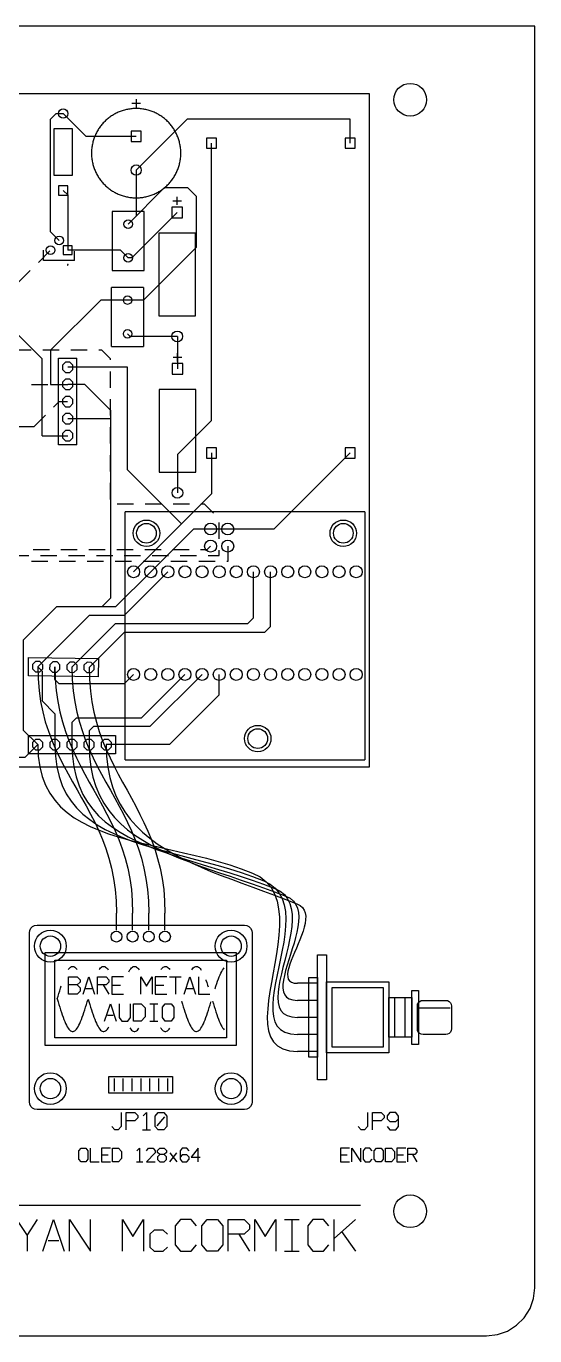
# Model space of a CAD drawing. Header units: millimetres. Extents: x 0 to 150, y 0 to 136.
# Drawn here: x 96.8 to 149.6, y 0 to 136.1 of the extents above; entities that cross this region are included whole.
import ezdxf

# ---------------------------------------------------------------- set-up
doc = ezdxf.new("R2010")
doc.units = ezdxf.units.MM
for name, color, linetype in [('CU_BOT', 5, 'Continuous'), ('CU_TOP', 1, 'Continuous'), ('HARNESS', 3, 'Continuous'), ('OUTLINE', 7, 'Continuous'), ('PADS', 2, 'Continuous'), ('PANEL', 4, 'Continuous'), ('PANEL_DETAIL', 4, 'Continuous'), ('PLATE', 9, 'Continuous'), ('RULE', 7, 'Continuous'), ('SILK', 8, 'Continuous'), ('TEXT', 6, 'Continuous')]:
    doc.layers.add(name, color=color, linetype=linetype)

msp = doc.modelspace()

# ---------------------------------------------------------------- linework, layer by layer
at = {"layer": 'CU_BOT'}
for points in [[(98.031, 111.5427), (99.2331, 112.7447)], [(95.9804, 109.492), (97.1825, 110.6941)], [(97.298, 102.418), (95.598, 102.418)], [(100.198, 102.418), (98.498, 102.418)], [(103.098, 102.418), (101.398, 102.418)], [(105.52, 101.4193), (105.52, 101.529), (104.631, 102.418), (104.298, 102.418)], [(105.52, 98.5193), (105.52, 100.2193)], [(97.307, 98.862), (99.007, 98.862)], [(100.207, 98.862), (101.075, 98.862)], [(99.6074, 96.5054), (100.186, 97.084), (101.0677, 97.084)], [(105.52, 95.6193), (105.52, 97.3193)], [(97.5568, 94.4548), (98.7589, 95.6569)], [(97.5568, 94.4548), (95.8568, 94.4548)], [(105.52, 92.7193), (105.52, 94.4193)], [(105.52, 89.8193), (105.52, 91.5193)], [(105.52, 86.9193), (105.52, 88.6193)], [(107.9167, 86.416), (106.2167, 86.416)], [(110.8167, 86.416), (109.1167, 86.416)], [(113.7167, 86.416), (112.0167, 86.416)], [(116.2308, 85.4842), (115.299, 86.416), (114.9167, 86.416)], [(116.8103, 82.8243), (116.8103, 84.5243)], [(97.4741, 81.7043), (99.1741, 81.7043)], [(100.3741, 81.7043), (102.0741, 81.7043)], [(103.2741, 81.7043), (104.9741, 81.7043)], [(106.1741, 81.7043), (107.8741, 81.7043)], [(109.0741, 81.7043), (110.7741, 81.7043)], [(111.9741, 81.7043), (113.6741, 81.7043)], [(114.8741, 81.7043), (115.5657, 81.7043), (115.9213, 82.0599)], [(117.6993, 82.0599), (117.6993, 80.4597), (117.5995, 80.4597)], [(95.3526, 81.082), (97.0526, 81.082)], [(98.9995, 80.4597), (97.2995, 80.4597)], [(98.2526, 81.082), (99.9526, 81.082)], [(101.8995, 80.4597), (100.1995, 80.4597)], [(101.1526, 81.082), (102.8526, 81.082)], [(104.7995, 80.4597), (103.0995, 80.4597)], [(104.0526, 81.082), (105.7526, 81.082)], [(107.6995, 80.4597), (105.9995, 80.4597)], [(106.9526, 81.082), (108.6526, 81.082)], [(110.5995, 80.4597), (108.8995, 80.4597)], [(109.8526, 81.082), (111.5526, 81.082)], [(113.4995, 80.4597), (111.7995, 80.4597)], [(112.7526, 81.082), (114.4526, 81.082)], [(116.3995, 80.4597), (114.6995, 80.4597)], [(115.6526, 81.082), (116.8103, 81.082), (116.8103, 81.6243)]]:
    msp.add_lwpolyline(points, dxfattribs=at)
at = {"layer": 'CU_TOP'}
for points in [[(99.297, 114.7127), (99.297, 126.421), (99.8837, 127.0077), (100.6075, 127.0077)], [(102.9723, 124.643), (100.6075, 127.0077)], [(130.412, 123.9318), (130.412, 126.421), (113.4677, 126.421), (108.187, 121.1403), (108.187, 116.3514), (107.354, 115.5184), (111.1446, 119.309), (113.521, 119.309), (114.41, 118.42), (114.41, 113.086), (108.9534, 107.6294), (107.298, 107.6294)], [(102.9723, 124.643), (108.187, 124.643)], [(116.0102, 95.1282), (116.0102, 123.9318)], [(101.075, 118.5571), (100.6075, 119.0245)], [(101.075, 118.5571), (101.075, 112.8087)], [(107.7417, 112.0184), (112.4542, 116.7309)], [(99.297, 114.7127), (100.186, 113.8237)], [(107.7417, 112.0184), (107.354, 112.0184), (106.5637, 112.8087), (101.075, 112.8087)], [(107.298, 107.6294), (104.5084, 107.6294), (99.297, 102.418), (99.297, 98.862), (101.075, 98.862)], [(98.408, 93.528), (98.408, 101.529), (92.8738, 107.0632), (85.962, 100.1514)], [(112.4542, 103.8509), (107.5765, 103.8509), (107.298, 104.1294)], [(112.4697, 103.8354), (112.4542, 103.8509)], [(112.4697, 103.8354), (112.4697, 100.4777)], [(112.8987, 84.3713), (107.298, 89.972), (107.298, 100.64), (101.075, 100.64)], [(105.52, 96.195), (102.853, 98.862), (101.075, 98.862)], [(101.075, 95.306), (105.52, 95.306)], [(105.52, 96.195), (105.52, 95.306), (105.52, 76.637), (104.631, 75.748)], [(116.0102, 95.1282), (112.4697, 91.5877), (112.4697, 87.5977)], [(98.408, 93.528), (101.075, 93.528)], [(116.0102, 91.75), (116.0102, 87.4828), (112.8987, 84.3713), (107.9203, 79.3929)], [(130.412, 91.75), (122.4999, 83.8379), (117.6993, 83.8379), (115.9213, 83.8379), (114.1433, 83.8379), (109.6983, 79.3929)], [(106.0534, 75.748), (109.6983, 79.3929)], [(106.9424, 74.859), (111.4763, 79.3929)], [(120.3663, 74.5923), (120.3663, 79.3929)], [(122.1443, 73.7033), (122.1443, 79.3929)], [(106.0534, 75.748), (104.631, 75.748), (99.9193, 75.748), (96.4522, 72.2809), (96.4522, 62.9398), (97.9628, 61.4292), (96.6352, 60.1016), (80.816, 60.1016), (75.294, 60.1016), (71.738, 60.1016), (65.515, 60.1016), (44.179, 60.1016), (37.067, 60.1016), (37.067, 61.524)], [(106.9424, 74.859), (103.2927, 74.859), (97.9603, 69.5265), (98.408, 69.0787), (98.408, 65.969), (99.7408, 64.6362), (99.7408, 61.4292)], [(120.3663, 74.5923), (119.744, 73.97), (106.0091, 73.97), (101.5159, 69.4768)], [(122.1443, 73.7033), (121.522, 73.081), (106.9227, 73.081), (103.2937, 69.452)], [(107.9203, 68.7249), (106.9424, 67.747), (100.186, 67.747), (99.7381, 68.1949), (99.7381, 69.5017)], [(108.7204, 64.191), (113.2543, 68.7249)], [(109.6094, 63.302), (115.0323, 68.7249)], [(116.8103, 66.5913), (116.8103, 68.7249)], [(116.8103, 66.5913), (111.6482, 61.4292), (105.0748, 61.4292)], [(108.7204, 64.191), (101.964, 64.191), (101.5188, 63.7458), (101.5188, 61.4292)], [(109.6094, 63.302), (103.742, 63.302), (103.2968, 62.8568), (103.2968, 61.4292)]]:
    msp.add_lwpolyline(points, dxfattribs=at)
at = {"layer": 'HARNESS'}
for points in [[(97.9603, 69.5265), (97.9957, 68.2597), (98.0981, 67.0606), (98.2619, 65.9236), (98.4817, 64.8431), (98.7517, 63.8132), (99.0664, 62.8286), (99.4202, 61.8834), (99.8075, 60.9721), (100.2227, 60.089), (100.6603, 59.2284), (101.1147, 58.3848), (101.5802, 57.5525), (102.0513, 56.7258), (102.5224, 55.8991), (102.988, 55.0668), (103.4423, 54.2232), (103.8799, 53.3626), (104.2951, 52.4795), (104.6825, 51.5682), (105.0363, 50.623), (105.351, 49.6383), (105.621, 48.6085), (105.8407, 47.528), (106.0046, 46.391), (106.107, 45.1919), (106.1424, 43.9251)], [(99.7381, 69.5017), (99.773, 68.2373), (99.8742, 67.0403), (100.0361, 65.9051), (100.2531, 64.8259), (100.5199, 63.7973), (100.8307, 62.8136), (101.1802, 61.8692), (101.5628, 60.9584), (101.973, 60.0758), (102.4053, 59.2155), (102.8542, 58.3721), (103.314, 57.54), (103.7794, 56.7134), (104.2448, 55.8868), (104.7047, 55.0547), (105.1535, 54.2113), (105.5858, 53.3511), (105.996, 52.4684), (106.3786, 51.5576), (106.7281, 50.6132), (107.039, 49.6295), (107.3057, 48.6009), (107.5228, 47.5217), (107.6847, 46.3865), (107.7858, 45.1895), (107.8208, 43.9251)], [(101.5159, 69.4768), (101.5505, 68.2149), (101.6504, 67.02), (101.8103, 65.8864), (102.0247, 64.8088), (102.2881, 63.7813), (102.5951, 62.7986), (102.9403, 61.8549), (103.3183, 60.9447), (103.7234, 60.0625), (104.1504, 59.2026), (104.5937, 58.3594), (105.0479, 57.5274), (105.5076, 56.701), (105.9672, 55.8746), (106.4215, 55.0426), (106.8648, 54.1994), (107.2917, 53.3395), (107.6969, 52.4572), (108.0748, 51.5471), (108.42, 50.6034), (108.7271, 49.6206), (108.9905, 48.5932), (109.2049, 47.5155), (109.3648, 46.382), (109.4647, 45.1871), (109.4992, 43.9251)], [(103.2937, 69.452), (103.3278, 68.1924), (103.4265, 66.9996), (103.5844, 65.8678), (103.7961, 64.7915), (104.0563, 63.7653), (104.3595, 62.7835), (104.7004, 61.8406), (105.0736, 60.931), (105.4737, 60.0492), (105.8954, 59.1896), (106.3332, 58.3466), (106.7817, 57.5148), (107.2357, 56.6886), (107.6896, 55.8623), (108.1382, 55.0305), (108.576, 54.1875), (108.9976, 53.3279), (109.3978, 52.4461), (109.771, 51.5365), (110.1119, 50.5936), (110.4151, 49.6118), (110.6753, 48.5856), (110.887, 47.5093), (111.0449, 46.3776), (111.1436, 45.1847), (111.1776, 43.9251)], [(97.9628, 61.4292), (98.016, 60.2236), (98.1723, 59.1232), (98.4269, 58.1216), (98.7749, 57.2128), (99.2116, 56.3904), (99.732, 55.6482), (100.3314, 54.9801), (101.0048, 54.3798), (101.7476, 53.8412), (102.5547, 53.3579), (103.4215, 52.9238), (104.343, 52.5327), (105.3144, 52.1783), (106.3309, 51.8545), (107.3876, 51.555), (108.4798, 51.2736), (109.6025, 51.0041), (110.7509, 50.7402), (111.9202, 50.4758), (113.1056, 50.2047), (114.3022, 49.9206), (115.5051, 49.6173), (116.7096, 49.2886), (117.9108, 48.9283), (119.1039, 48.5302), (120.284, 48.088), (121.0665, 47.6909), (121.6992, 47.1916), (122.1948, 46.5997), (122.566, 45.9249), (122.8256, 45.1767), (122.9861, 44.3647), (123.0603, 43.4986), (123.0608, 42.588), (123.0005, 41.6426), (122.8918, 40.6718), (122.7476, 39.6854), (122.5805, 38.6929), (122.4032, 37.704), (122.2284, 36.7282), (122.0688, 35.7753), (121.9371, 34.8548), (121.8459, 33.9763), (121.808, 33.1495), (121.836, 32.3839), (121.9426, 31.6892), (122.1406, 31.075), (122.4425, 30.5509), (122.8611, 30.1266), (123.4091, 29.8116), (124.0992, 29.6155), (124.944, 29.548)], [(99.7408, 61.4292), (99.7914, 60.225), (99.9404, 59.1184), (100.1832, 58.1039), (100.5154, 57.1759), (100.9326, 56.3287), (101.4303, 55.5567), (102.0041, 54.8544), (102.6494, 54.2161), (103.3619, 53.6363), (104.1371, 53.1093), (104.9706, 52.6295), (105.8578, 52.1913), (106.7944, 51.7891), (107.7758, 51.4174), (108.7977, 51.0704), (109.8556, 50.7427), (110.945, 50.4285), (112.0615, 50.1223), (113.2006, 49.8186), (114.3579, 49.5115), (115.5289, 49.1957), (116.7092, 48.8654), (117.8943, 48.5152), (119.0798, 48.1392), (120.2612, 47.732), (121.434, 47.288), (122.1012, 46.9479), (122.6364, 46.5194), (123.0508, 46.0109), (123.3556, 45.4307), (123.5619, 44.787), (123.6809, 44.0882), (123.7237, 43.3426), (123.7017, 42.5584), (123.6259, 41.744), (123.5075, 40.9077), (123.3578, 40.0577), (123.1878, 39.2024), (123.0087, 38.3501), (122.8318, 37.5091), (122.6682, 36.6877), (122.5291, 35.8941), (122.4257, 35.1367), (122.3691, 34.4238), (122.3705, 33.7637), (122.4411, 33.1646), (122.5921, 32.635), (122.8347, 32.183), (123.18, 31.817), (123.6392, 31.5453), (124.2235, 31.3762), (124.944, 31.318)], [(101.5188, 61.4292), (101.5668, 60.2246), (101.7083, 59.1105), (101.939, 58.0819), (102.2551, 57.1339), (102.6523, 56.2613), (103.1268, 55.4592), (103.6743, 54.7225), (104.291, 54.0463), (104.9726, 53.4255), (105.7153, 52.8551), (106.5149, 52.33), (107.3673, 51.8454), (108.2685, 51.396), (109.2146, 50.977), (110.2013, 50.5833), (111.2247, 50.2099), (112.2807, 49.8518), (113.3653, 49.5039), (114.4744, 49.1613), (115.6039, 48.8189), (116.7499, 48.4716), (117.9082, 48.1146), (119.0748, 47.7428), (120.2457, 47.351), (121.4168, 46.9345), (122.584, 46.488), (123.1368, 46.2045), (123.5751, 45.8466), (123.9087, 45.4212), (124.1473, 44.9354), (124.3004, 44.3961), (124.3779, 43.8104), (124.3893, 43.1851), (124.3444, 42.5273), (124.2529, 41.844), (124.1244, 41.1422), (123.9686, 40.4287), (123.7953, 39.7107), (123.614, 38.9951), (123.4345, 38.2889), (123.2665, 37.599), (123.1196, 36.9325), (123.0035, 36.2963), (122.9279, 35.6975), (122.9026, 35.1429), (122.9371, 34.6396), (123.0412, 34.1946), (123.2245, 33.8149), (123.4968, 33.5073), (123.8677, 33.279), (124.3468, 33.1369), (124.944, 33.088)], [(103.2968, 61.4292), (103.3422, 60.2224), (103.4759, 59.0994), (103.6943, 58.0556), (103.9937, 57.0867), (104.3706, 56.1882), (104.8213, 55.3555), (105.3421, 54.5844), (105.9295, 53.8703), (106.5797, 53.2087), (107.2892, 52.5952), (108.0543, 52.0254), (108.8714, 51.4948), (109.7368, 50.9989), (110.647, 50.5334), (111.5983, 50.0936), (112.5869, 49.6753), (113.6095, 49.2739), (114.6621, 48.8849), (115.7414, 48.504), (116.8435, 48.1267), (117.9649, 47.7484), (119.102, 47.3648), (120.2511, 46.9714), (121.4085, 46.5638), (122.5707, 46.1375), (123.734, 45.688), (124.1738, 45.4605), (124.5163, 45.1726), (124.7699, 44.83), (124.9427, 44.4383), (125.0429, 44.0031), (125.0788, 43.5302), (125.0585, 43.0252), (124.9904, 42.4938), (124.8826, 41.9415), (124.7433, 41.3742), (124.5807, 40.7974), (124.4032, 40.2167), (124.2189, 39.638), (124.0359, 39.0667), (123.8627, 38.5086), (123.7072, 37.9694), (123.5779, 37.4546), (123.4829, 36.97), (123.4304, 36.5212), (123.4286, 36.1139), (123.4858, 35.7538), (123.6102, 35.4464), (123.81, 35.1975), (124.0934, 35.0126), (124.4687, 34.8976), (124.944, 34.858)], [(105.0748, 61.4292), (105.1174, 60.2185), (105.2432, 59.0851), (105.449, 58.025), (105.7315, 57.0343), (106.0875, 56.1092), (106.5139, 55.2458), (107.0074, 54.44), (107.5649, 53.688), (108.1831, 52.9859), (108.8588, 52.3297), (109.5889, 51.7156), (110.3701, 51.1396), (111.1993, 50.5979), (112.0732, 50.0864), (112.9886, 49.6014), (113.9424, 49.1388), (114.9313, 48.6948), (115.9521, 48.2654), (117.0016, 47.8468), (118.0767, 47.4349), (119.1741, 47.026), (120.2906, 46.6161), (121.4231, 46.2012), (122.5683, 45.7775), (123.723, 45.3411), (124.884, 44.888), (125.2137, 44.7153), (125.4626, 44.4965), (125.6376, 44.2358), (125.7456, 43.9375), (125.7932, 43.606), (125.7875, 43.2455), (125.7351, 42.8605), (125.6428, 42.4553), (125.5176, 42.0341), (125.3662, 41.6013), (125.1954, 41.1613), (125.012, 40.7183), (124.8229, 40.2766), (124.6349, 39.8407), (124.4548, 39.4148), (124.2894, 39.0032), (124.1455, 38.6103), (124.03, 38.2404), (123.9496, 37.8978), (123.9112, 37.5869), (123.9216, 37.3119), (123.9876, 37.0772), (124.116, 36.8872), (124.3137, 36.7461), (124.5874, 36.6582), (124.944, 36.628)]]:
    msp.add_lwpolyline(points, dxfattribs=at)
at = {"layer": 'OUTLINE'}
msp.add_lwpolyline([(34.4, 129.088), (132.4, 129.088), (132.4, 59.088), (34.4, 59.088)], close=True, dxfattribs=at)
at = {"layer": 'PADS'}
for points in [[(107.6536, 125.1764), (107.6536, 124.1096), (108.7204, 124.1096), (108.7204, 125.1764)], [(115.4768, 124.4652), (115.4768, 123.3984), (116.5436, 123.3984), (116.5436, 124.4652)], [(129.8786, 124.4652), (129.8786, 123.3984), (130.9454, 123.3984), (130.9454, 124.4652)], [(100.1275, 119.5046), (100.1275, 118.5445), (101.0876, 118.5445), (101.0876, 119.5046)], [(111.8941, 117.291), (111.8941, 116.1708), (113.0143, 116.1708), (113.0143, 117.291)], [(100.6172, 113.2665), (100.6172, 112.3509), (101.5328, 112.3509), (101.5328, 113.2665)], [(101.2959, 100.1066), (101.6084, 100.4191), (101.6084, 100.8609), (101.2959, 101.1734), (100.8541, 101.1734), (100.5416, 100.8609), (100.5416, 100.4191), (100.8541, 100.1066)], [(111.9097, 101.0378), (111.9097, 99.9177), (113.0298, 99.9177), (113.0298, 101.0378)], [(101.2959, 98.3286), (101.6084, 98.6411), (101.6084, 99.0829), (101.2959, 99.3954), (100.8541, 99.3954), (100.5416, 99.0829), (100.5416, 98.6411), (100.8541, 98.3286)], [(101.2959, 96.5506), (101.6084, 96.8631), (101.6084, 97.3049), (101.2959, 97.6174), (100.8541, 97.6174), (100.5416, 97.3049), (100.5416, 96.8631), (100.8541, 96.5506)], [(101.2959, 94.7726), (101.6084, 95.0851), (101.6084, 95.5269), (101.2959, 95.8394), (100.8541, 95.8394), (100.5416, 95.5269), (100.5416, 95.0851), (100.8541, 94.7726)], [(101.2959, 92.9946), (101.6084, 93.3071), (101.6084, 93.7489), (101.2959, 94.0614), (100.8541, 94.0614), (100.5416, 93.7489), (100.5416, 93.3071), (100.8541, 92.9946)], [(115.4768, 92.2834), (115.4768, 91.2166), (116.5436, 91.2166), (116.5436, 92.2834)], [(129.8786, 92.2834), (129.8786, 91.2166), (130.9454, 91.2166), (130.9454, 92.2834)], [(98.4967, 69.7399), (98.1886, 70.0567), (97.7468, 70.0629), (97.43, 69.7548), (97.4238, 69.313), (97.7319, 68.9962), (98.1738, 68.99), (98.4905, 69.2981)], [(100.2745, 69.7152), (99.9664, 70.032), (99.5246, 70.0381), (99.2078, 69.7301), (99.2016, 69.2882), (99.5097, 68.9714), (99.9515, 68.9653), (100.2683, 69.2733)], [(102.0524, 69.6903), (101.7443, 70.0071), (101.3025, 70.0133), (100.9857, 69.7052), (100.9795, 69.2634), (101.2876, 68.9466), (101.7294, 68.9404), (102.0462, 69.2485)], [(103.8302, 69.6655), (103.5221, 69.9823), (103.0802, 69.9884), (102.7635, 69.6804), (102.7573, 69.2385), (103.0654, 68.9217), (103.5072, 68.9156), (103.824, 69.2236)], [(98.4962, 61.6502), (98.1837, 61.9626), (97.7419, 61.9626), (97.4294, 61.6502), (97.4294, 61.2083), (97.7419, 60.8958), (98.1837, 60.8958), (98.4962, 61.2083)], [(100.2742, 61.6502), (99.9617, 61.9626), (99.5199, 61.9626), (99.2074, 61.6502), (99.2074, 61.2083), (99.5199, 60.8958), (99.9617, 60.8958), (100.2742, 61.2083)], [(102.0522, 61.6502), (101.7397, 61.9626), (101.2979, 61.9626), (100.9854, 61.6502), (100.9854, 61.2083), (101.2979, 60.8958), (101.7397, 60.8958), (102.0522, 61.2083)], [(103.8302, 61.6502), (103.5177, 61.9626), (103.0759, 61.9626), (102.7634, 61.6502), (102.7634, 61.2083), (103.0759, 60.8958), (103.5177, 60.8958), (103.8302, 61.2083)], [(105.6082, 61.6502), (105.2957, 61.9626), (104.8539, 61.9626), (104.5414, 61.6502), (104.5414, 61.2083), (104.8539, 60.8958), (105.2957, 60.8958), (105.6082, 61.2083)]]:
    msp.add_lwpolyline(points, close=True, dxfattribs=at)
for centre, radius in [((100.6075, 127.0077), 0.4801), ((108.187, 121.1403), 0.5334), ((107.354, 115.5184), 0.4445), ((99.297, 112.8087), 0.4578), ((100.186, 113.8237), 0.4578), ((107.354, 112.0184), 0.4445), ((107.298, 107.6294), 0.4445), ((107.298, 104.1294), 0.4445), ((112.4542, 103.8509), 0.5601), ((112.4697, 87.5977), 0.5601), ((109.2538, 83.3934), 1.3779), ((109.2538, 83.3934), 1.0223), ((115.9213, 83.8379), 0.6223), ((117.6993, 83.8379), 0.6223), ((129.7008, 83.3934), 1.3779), ((129.7008, 83.3934), 1.0223), ((115.9213, 82.0599), 0.6223), ((117.6993, 82.0599), 0.6223), ((107.9203, 79.3929), 0.6223), ((109.6983, 79.3929), 0.6223), ((111.4763, 79.3929), 0.6223), ((113.2543, 79.3929), 0.6223), ((115.0323, 79.3929), 0.6223), ((116.8103, 79.3929), 0.6223), ((118.5883, 79.3929), 0.6223), ((120.3663, 79.3929), 0.6223), ((122.1443, 79.3929), 0.6223), ((123.9223, 79.3929), 0.6223), ((125.7003, 79.3929), 0.6223), ((127.4783, 79.3929), 0.6223), ((129.2563, 79.3929), 0.6223), ((131.0343, 79.3929), 0.6223), ((107.9203, 68.7249), 0.6223), ((109.6983, 68.7249), 0.6223), ((111.4763, 68.7249), 0.6223), ((113.2543, 68.7249), 0.6223), ((115.0323, 68.7249), 0.6223), ((116.8103, 68.7249), 0.6223), ((118.5883, 68.7249), 0.6223), ((120.3663, 68.7249), 0.6223), ((122.1443, 68.7249), 0.6223), ((123.9223, 68.7249), 0.6223), ((125.7003, 68.7249), 0.6223), ((127.4783, 68.7249), 0.6223), ((129.2563, 68.7249), 0.6223), ((131.0343, 68.7249), 0.6223), ((120.8108, 62.0574), 1.3779), ((120.8108, 62.0574), 1.0223)]:
    msp.add_circle(centre, radius, dxfattribs=at)
at = {"layer": 'PANEL'}
for points in [[(119.431, 42.6696), (119.6761, 42.6308), (119.8971, 42.5182), (120.0726, 42.3427), (120.1852, 42.1217), (120.224, 41.8766), (120.224, 24.2994), (120.1852, 24.0543), (120.0726, 23.8333), (119.8971, 23.6578), (119.6761, 23.5452), (119.431, 23.5064), (97.889, 23.5064), (97.6439, 23.5452), (97.4229, 23.6578), (97.2474, 23.8333), (97.1348, 24.0543), (97.096, 24.2994), (97.096, 41.8766), (97.1348, 42.1217), (97.2474, 42.3427), (97.4229, 42.5182), (97.6439, 42.6308), (97.889, 42.6696)], [(98.748, 39.8282), (118.572, 39.8282), (118.572, 30.1805), (98.748, 30.1805)], [(127.009, 39.578), (127.953, 39.578), (127.953, 26.598), (127.009, 26.598)], [(127.953, 36.7755), (134.443, 36.7755), (134.443, 29.4005), (127.953, 29.4005)], [(134.443, 35.153), (136.803, 35.153), (136.803, 31.023), (134.443, 31.023)], [(140.343, 34.858), (140.5253, 34.8291), (140.6898, 34.7453), (140.8203, 34.6148), (140.9041, 34.4503), (140.933, 34.268), (140.933, 31.908), (140.9041, 31.7257), (140.8203, 31.5612), (140.6898, 31.4307), (140.5253, 31.3469), (140.343, 31.318), (137.983, 31.318), (137.8007, 31.3469), (137.6362, 31.4307), (137.5057, 31.5612), (137.4219, 31.7257), (137.393, 31.908), (137.393, 34.268), (137.4219, 34.4503), (137.5057, 34.6148), (137.6362, 34.7453), (137.8007, 34.8291), (137.983, 34.858)], [(105.356, 26.9426), (111.964, 26.9426), (111.964, 25.2245), (105.356, 25.2245)]]:
    msp.add_lwpolyline(points, close=True, dxfattribs=at)
for centre in [(99.2766, 40.489), (118.0434, 40.489), (99.2766, 25.687), (118.0434, 25.687)]:
    msp.add_circle(centre, 1.0573, dxfattribs=at)
at = {"layer": 'PANEL_DETAIL'}
for points in [[(106.1424, 42.141), (106.1424, 43.9251)], [(107.8208, 42.141), (107.8208, 43.9251)], [(109.4992, 42.141), (109.4992, 43.9251)], [(111.1776, 42.141), (111.1776, 43.9251)], [(101.1347, 38.0511), (101.2031, 38.1446), (101.2898, 38.2406), (101.3765, 38.3133), (101.4632, 38.3622), (101.5499, 38.387), (101.6367, 38.3874), (101.7234, 38.3636), (101.8101, 38.3155), (101.8968, 38.2437), (101.9835, 38.1486), (102.0541, 38.0526)], [(104.3474, 38.0526), (104.4113, 38.1406), (104.498, 38.2374), (104.5847, 38.311), (104.6714, 38.3608), (104.7581, 38.3865), (104.8448, 38.3879), (104.9316, 38.3649), (105.0183, 38.3177), (105.105, 38.2468), (105.1917, 38.1525), (105.2784, 38.0356), (105.2897, 38.0175)], [(107.4129, 37.8124), (107.4461, 37.8745), (107.5328, 38.0164), (107.6195, 38.1366), (107.7062, 38.2343), (107.7929, 38.3087), (107.8796, 38.3594), (107.9663, 38.386), (108.053, 38.3882), (108.1398, 38.3662), (108.2265, 38.3199), (108.3132, 38.2498), (108.3999, 38.1564), (108.4866, 38.0403), (108.4914, 38.0326)], [(110.7705, 38.0526), (110.8277, 38.1325), (110.9144, 38.2311), (111.0011, 38.3064), (111.0878, 38.358), (111.1745, 38.3854), (111.2612, 38.3886), (111.3479, 38.3674), (111.4347, 38.322), (111.5214, 38.2528), (111.6081, 38.1603), (111.689, 38.0526)], [(113.9611, 38.0234), (114.0359, 38.1284), (114.1226, 38.2278), (114.2093, 38.304), (114.296, 38.3565), (114.3827, 38.3848), (114.4694, 38.3889), (114.5561, 38.3686), (114.6429, 38.3242), (114.7296, 38.2558), (114.8163, 38.1641), (114.903, 38.0497), (114.9358, 37.998)], [(116.3677, 36.0512), (116.377, 36.0809), (116.4637, 36.349), (116.5504, 36.6075), (116.6371, 36.8544), (116.7238, 37.088), (116.8106, 37.3066), (116.8973, 37.5087), (116.984, 37.6927), (117.0707, 37.8574), (117.1574, 38.0017), (117.2441, 38.1243), (117.3308, 38.2245)], [(115.4101, 36.977), (115.4232, 36.9425), (115.5099, 36.7004), (115.5966, 36.446), (115.6594, 36.2542)], [(99.9892, 35.0043), (100.0759, 35.2912), (100.1626, 35.576), (100.2493, 35.8567), (100.336, 36.1312), (100.4112, 36.3621)], [(127.009, 36.628), (124.944, 36.628)], [(99.9892, 35.0043), (100.0759, 34.7175), (100.1626, 34.4327), (100.2493, 34.152), (100.336, 33.8774), (100.4227, 33.611), (100.5094, 33.3545), (100.5962, 33.1099), (100.6829, 32.879), (100.7696, 32.6633), (100.8563, 32.4645), (100.943, 32.2839), (101.0297, 32.1229), (101.1164, 31.9826), (101.2031, 31.864), (101.2898, 31.7681), (101.3765, 31.6953), (101.4632, 31.6464), (101.5499, 31.6217), (101.6367, 31.6212), (101.7234, 31.6451), (101.8101, 31.6931), (101.8968, 31.765), (101.9835, 31.8601), (102.0702, 31.9778), (102.1569, 32.1173), (102.2436, 32.2776), (102.3303, 32.4575), (102.417, 32.6557), (102.5037, 32.8707), (102.5904, 33.1011), (102.6771, 33.3452), (102.7639, 33.6013), (102.8506, 33.8674), (102.9373, 34.1417), (103.024, 34.4222), (103.1107, 34.7069), (103.1842, 34.9502)], [(103.2091, 34.9761), (103.2841, 34.7281), (103.3708, 34.4431), (103.4575, 34.1623), (103.5442, 33.8874), (103.6309, 33.6207), (103.7176, 33.3638), (103.8044, 33.1188), (103.8911, 32.8873), (103.9778, 32.671), (104.0645, 32.4715), (104.1512, 32.2903), (104.2379, 32.1285), (104.3246, 31.9874), (104.4113, 31.868), (104.498, 31.7712), (104.5847, 31.6976), (104.6714, 31.6478), (104.7581, 31.6221), (104.8448, 31.6208), (104.9316, 31.6438), (105.0183, 31.6909), (105.105, 31.7619), (105.1917, 31.8562), (105.2784, 31.9731), (105.3594, 32.1027)], [(112.8999, 34.7891), (112.9087, 34.7599), (112.9954, 34.4746), (113.0821, 34.1932), (113.1688, 33.9176), (113.2555, 33.6498), (113.3422, 33.3918), (113.4289, 33.1454), (113.5156, 32.9123), (113.6024, 32.6943), (113.6891, 32.4928), (113.7758, 32.3095), (113.8625, 32.1455), (113.9492, 32.002), (114.0359, 31.8802), (114.1226, 31.7808), (114.2093, 31.7046), (114.296, 31.6522), (114.3827, 31.6238), (114.4694, 31.6197), (114.5561, 31.64), (114.6429, 31.6845), (114.7296, 31.7528), (114.8163, 31.8445), (114.903, 31.959), (114.9897, 32.0953), (115.0764, 32.2526), (115.1631, 32.4296), (115.2498, 32.6252), (115.3365, 32.8379), (115.4232, 33.0661), (115.5099, 33.3083), (115.5966, 33.5627), (115.6833, 33.8274), (115.7701, 34.1006), (115.8568, 34.3803), (115.9435, 34.6645), (115.9704, 34.7535)], [(116.1111, 34.7897), (116.1169, 34.7705), (116.2036, 34.4852), (116.2903, 34.2035), (116.377, 33.9277), (116.4637, 33.6596), (116.5504, 33.4012), (116.6371, 33.1543), (116.7238, 32.9207), (116.8106, 32.702), (116.8973, 32.5), (116.984, 32.3159), (117.0707, 32.1512), (117.1574, 32.007), (117.2441, 31.8843), (117.3308, 31.7841)], [(127.009, 34.858), (124.944, 34.858)], [(135.033, 35.153), (135.033, 31.023)], [(136.095, 35.153), (136.095, 31.023)], [(137.629, 34.091), (140.815, 34.091)], [(127.009, 33.088), (124.944, 33.088)], [(107.5344, 31.99), (107.6195, 31.8721), (107.7062, 31.7744), (107.7929, 31.6999), (107.8796, 31.6492), (107.9663, 31.6227), (108.053, 31.6204), (108.1398, 31.6425), (108.2265, 31.6887), (108.3132, 31.7588), (108.3999, 31.8523), (108.4773, 31.956)], [(110.7281, 32.0184), (110.741, 31.9971), (110.8277, 31.8761), (110.9144, 31.7776), (111.0011, 31.7023), (111.0878, 31.6507), (111.1745, 31.6232), (111.2612, 31.6201), (111.3479, 31.6412), (111.4347, 31.6866), (111.5214, 31.7558), (111.6081, 31.8484), (111.689, 31.956)], [(127.009, 31.318), (124.944, 31.318)], [(127.009, 29.548), (124.944, 29.548)], [(105.8846, 26.7443), (105.8846, 25.4227)], [(106.8098, 26.7443), (106.8098, 25.4227)], [(107.7349, 26.7443), (107.7349, 25.4227)], [(108.66, 26.7443), (108.66, 25.4227)], [(109.5851, 26.7443), (109.5851, 25.4227)], [(110.5102, 26.7443), (110.5102, 25.4227)], [(111.4354, 26.7443), (111.4354, 25.4227)]]:
    msp.add_lwpolyline(points, dxfattribs=at)
for points in [[(99.7392, 39.0352), (117.5808, 39.0352), (117.5808, 30.9734), (99.7392, 30.9734)], [(126.124, 37.218), (127.009, 37.218), (127.009, 28.958), (126.124, 28.958)], [(128.543, 36.1855), (133.853, 36.1855), (133.853, 29.9905), (128.543, 29.9905)], [(136.803, 35.8905), (137.511, 35.8905), (137.511, 30.2855), (136.803, 30.2855)]]:
    msp.add_lwpolyline(points, close=True, dxfattribs=at)
for centre, radius in [((99.2766, 40.489), 1.652), ((106.1424, 41.4802), 0.5617), ((107.8208, 41.4802), 0.5617), ((109.4992, 41.4802), 0.5617), ((111.1776, 41.4802), 0.5617), ((118.0434, 40.489), 1.652), ((99.2766, 25.687), 1.652), ((118.0434, 25.687), 1.652)]:
    msp.add_circle(centre, radius, dxfattribs=at)
at = {"layer": 'PLATE'}
msp.add_lwpolyline([(149.588, 5), (149.588, 136.088), (35.757, 136.088), (0, 100.331), (0, 0), (144.588, 0), (145.7, 0.126), (146.757, 0.496), (147.705, 1.091), (148.497, 1.883), (149.092, 2.831), (149.462, 3.888)], close=True, dxfattribs=at)
for centre in [(136.65, 128.448), (136.65, 12.938)]:
    msp.add_circle(centre, 1.7, dxfattribs=at)
at = {"layer": 'RULE'}
msp.add_lwpolyline([(13, 13.588), (131.5, 13.588)], dxfattribs=at)
at = {"layer": 'SILK'}
for points in [[(108.6315, 128.0657), (107.7425, 128.0657)], [(108.187, 128.5102), (108.187, 127.6212)], [(112.8987, 117.9044), (112.0097, 117.9044)], [(112.4542, 117.515), (112.4542, 118.3489)], [(105.6916, 116.8354), (105.6916, 110.7013), (109.0164, 110.7013)], [(109.0164, 116.8354), (105.6916, 116.8354)], [(109.0164, 110.7013), (109.0164, 116.8354)], [(101.796, 111.7237), (98.576, 111.7237), (98.576, 112.8087)], [(101.796, 111.7237), (101.796, 112.7037)], [(101.075, 111.3387), (101.0719, 111.3385), (101.0689, 111.3381), (101.066, 111.3375), (101.063, 111.3366), (101.0602, 111.3354), (101.0575, 111.334), (101.0549, 111.3324), (101.0525, 111.3305), (101.0502, 111.3284), (101.0482, 111.3261), (101.0463, 111.3237), (101.0447, 111.3212), (101.0433, 111.3184), (101.0421, 111.3156), (101.0412, 111.3127), (101.0406, 111.3098), (101.0401, 111.3067), (101.04, 111.3037), (101.0401, 111.3006), (101.0406, 111.2976), (101.0412, 111.2946), (101.0421, 111.2917), (101.0433, 111.2889), (101.0447, 111.2862), (101.0463, 111.2836), (101.0482, 111.2812), (101.0502, 111.2789), (101.0525, 111.2768), (101.0549, 111.275), (101.0575, 111.2733), (101.0602, 111.272), (101.063, 111.2708), (101.066, 111.2699), (101.0689, 111.2692), (101.0719, 111.2688), (101.075, 111.2687), (101.0781, 111.2688), (101.0811, 111.2692), (101.084, 111.2699), (101.087, 111.2708), (101.0898, 111.272), (101.0925, 111.2733), (101.0951, 111.275), (101.0975, 111.2768), (101.0998, 111.2789), (101.1018, 111.2812), (101.1037, 111.2836), (101.1053, 111.2862), (101.1067, 111.2889), (101.1079, 111.2917), (101.1088, 111.2946), (101.1094, 111.2976), (101.1099, 111.3006), (101.11, 111.3037), (101.1099, 111.3067), (101.1094, 111.3098), (101.1088, 111.3127), (101.1079, 111.3156), (101.1067, 111.3184), (101.1053, 111.3212), (101.1037, 111.3237), (101.1018, 111.3261), (101.0998, 111.3284), (101.0975, 111.3305), (101.0951, 111.3324), (101.0925, 111.334), (101.0898, 111.3354), (101.087, 111.3366), (101.084, 111.3375), (101.0811, 111.3381), (101.0781, 111.3385), (101.075, 111.3387)], [(105.6356, 102.8123), (105.6356, 108.9464)], [(108.9604, 108.9464), (105.6356, 108.9464)], [(108.9604, 108.9464), (108.9604, 102.8123)], [(105.6356, 102.8123), (108.9604, 102.8123)], [(112.4697, 101.2618), (112.4697, 102.0957)], [(102.034, 92.569), (100.116, 92.569), (100.116, 101.599), (102.034, 101.599)], [(102.034, 92.569), (102.034, 101.599)], [(112.9142, 101.6512), (112.0252, 101.6512)], [(131.9233, 85.6159), (107.0313, 85.6159)], [(107.0313, 59.8349), (107.0313, 85.6159)], [(131.9233, 85.6159), (131.9233, 59.8349)], [(107.0313, 59.8349), (131.9233, 59.8349)]]:
    msp.add_lwpolyline(points, dxfattribs=at)
for points in [[(108.187, 127.5323), (108.074, 127.5308), (107.961, 127.5267), (107.8483, 127.5199), (107.7356, 127.5103), (107.6234, 127.4979), (107.5114, 127.4828), (107.3997, 127.465), (107.2886, 127.4445), (107.178, 127.4212), (107.068, 127.3953), (106.9586, 127.3667), (106.8501, 127.3355), (106.7423, 127.3016), (106.6353, 127.2651), (106.5293, 127.2261), (106.4242, 127.1844), (106.3202, 127.1402), (106.2173, 127.0935), (106.1156, 127.0443), (106.015, 126.9926), (105.9158, 126.9385), (105.8179, 126.882), (105.7215, 126.8231), (105.6265, 126.7619), (105.533, 126.6984), (105.4411, 126.6327), (105.3508, 126.5646), (105.2622, 126.4945), (105.1753, 126.4223), (105.0903, 126.3479), (105.007, 126.2714), (104.9256, 126.1929), (104.8462, 126.1126), (104.7688, 126.0303), (104.6934, 125.9461), (104.62, 125.8601), (104.5488, 125.7724), (104.4797, 125.6829), (104.4129, 125.5918), (104.3482, 125.4991), (104.2859, 125.4049), (104.2258, 125.3091), (104.1682, 125.212), (104.1129, 125.1134), (104.0599, 125.0135), (104.0095, 124.9124), (103.9615, 124.8101), (103.9161, 124.7066), (103.8731, 124.6021), (103.8328, 124.4966), (103.795, 124.39), (103.7598, 124.2826), (103.7272, 124.1744), (103.6973, 124.0654), (103.67, 123.9557), (103.6455, 123.8454), (103.6236, 123.7345), (103.6044, 123.6232), (103.588, 123.5114), (103.5743, 123.3992), (103.5633, 123.2868), (103.555, 123.1741), (103.5495, 123.0611), (103.5468, 122.9482), (103.5468, 122.8352), (103.5495, 122.7222), (103.555, 122.6093), (103.5633, 122.4966), (103.5743, 122.3841), (103.588, 122.272), (103.6044, 122.1602), (103.6236, 122.0488), (103.6455, 121.9379), (103.67, 121.8276), (103.6973, 121.7179), (103.7272, 121.6089), (103.7598, 121.5007), (103.795, 121.3933), (103.8328, 121.2868), (103.8731, 121.1813), (103.9161, 121.0767), (103.9615, 120.9733), (104.0095, 120.8709), (104.0599, 120.7698), (104.1129, 120.6699), (104.1682, 120.5714), (104.2258, 120.4742), (104.2859, 120.3785), (104.3482, 120.2842), (104.4129, 120.1915), (104.4797, 120.1004), (104.5488, 120.011), (104.62, 119.9233), (104.6934, 119.8372), (104.7688, 119.7531), (104.8462, 119.6708), (104.9256, 119.5904), (105.007, 119.5119), (105.0903, 119.4355), (105.1753, 119.3611), (105.2622, 119.2888), (105.3508, 119.2187), (105.4411, 119.1507), (105.533, 119.0849), (105.6265, 119.0214), (105.7215, 118.9603), (105.8179, 118.9014), (105.9158, 118.8448), (106.015, 118.7907), (106.1156, 118.7391), (106.2173, 118.6898), (106.3202, 118.6432), (106.4242, 118.5989), (106.5293, 118.5573), (106.6353, 118.5182), (106.7423, 118.4817), (106.8501, 118.4479), (106.9586, 118.4166), (107.068, 118.388), (107.178, 118.3621), (107.2886, 118.3389), (107.3997, 118.3184), (107.5114, 118.3005), (107.6234, 118.2855), (107.7356, 118.2731), (107.8483, 118.2635), (107.961, 118.2566), (108.074, 118.2525), (108.187, 118.2511), (108.3, 118.2525), (108.413, 118.2566), (108.5257, 118.2635), (108.6384, 118.2731), (108.7506, 118.2855), (108.8626, 118.3005), (108.9743, 118.3184), (109.0854, 118.3389), (109.196, 118.3621), (109.306, 118.388), (109.4154, 118.4166), (109.5239, 118.4479), (109.6317, 118.4817), (109.7387, 118.5182), (109.8447, 118.5573), (109.9498, 118.5989), (110.0538, 118.6432), (110.1567, 118.6898), (110.2584, 118.7391), (110.359, 118.7907), (110.4581, 118.8448), (110.5561, 118.9014), (110.6525, 118.9603), (110.7475, 119.0214), (110.841, 119.0849), (110.9329, 119.1507), (111.0232, 119.2187), (111.1118, 119.2888), (111.1987, 119.3611), (111.2837, 119.4355), (111.367, 119.5119), (111.4484, 119.5904), (111.5277, 119.6708), (111.6052, 119.7531), (111.6806, 119.8372), (111.754, 119.9233), (111.8252, 120.011), (111.8943, 120.1004), (111.9611, 120.1915), (112.0258, 120.2842), (112.0881, 120.3785), (112.1482, 120.4742), (112.2058, 120.5714), (112.2611, 120.6699), (112.3141, 120.7698), (112.3645, 120.8709), (112.4125, 120.9733), (112.4579, 121.0767), (112.5009, 121.1813), (112.5412, 121.2868), (112.579, 121.3933), (112.6142, 121.5007), (112.6468, 121.6089), (112.6767, 121.7179), (112.704, 121.8276), (112.7285, 121.9379), (112.7504, 122.0488), (112.7696, 122.1602), (112.786, 122.272), (112.7997, 122.3841), (112.8107, 122.4966), (112.819, 122.6093), (112.8245, 122.7222), (112.8272, 122.8352), (112.8272, 122.9482), (112.8245, 123.0611), (112.819, 123.1741), (112.8107, 123.2868), (112.7997, 123.3992), (112.786, 123.5114), (112.7696, 123.6232), (112.7504, 123.7345), (112.7285, 123.8454), (112.704, 123.9557), (112.6767, 124.0654), (112.6468, 124.1744), (112.6142, 124.2826), (112.579, 124.39), (112.5412, 124.4966), (112.5009, 124.6021), (112.4579, 124.7066), (112.4125, 124.8101), (112.3645, 124.9124), (112.3141, 125.0135), (112.2611, 125.1134), (112.2058, 125.212), (112.1482, 125.3091), (112.0881, 125.4049), (112.0258, 125.4991), (111.9611, 125.5918), (111.8943, 125.6829), (111.8252, 125.7724), (111.754, 125.8601), (111.6806, 125.9461), (111.6052, 126.0303), (111.5277, 126.1126), (111.4484, 126.1929), (111.367, 126.2714), (111.2837, 126.3479), (111.1987, 126.4223), (111.1118, 126.4945), (111.0232, 126.5646), (110.9329, 126.6327), (110.841, 126.6984), (110.7475, 126.7619), (110.6525, 126.8231), (110.5561, 126.882), (110.4581, 126.9385), (110.359, 126.9926), (110.2584, 127.0443), (110.1567, 127.0935), (110.0538, 127.1402), (109.9498, 127.1844), (109.8447, 127.2261), (109.7387, 127.2651), (109.6317, 127.3016), (109.5239, 127.3355), (109.4154, 127.3667), (109.306, 127.3953), (109.196, 127.4212), (109.0854, 127.4445), (108.9743, 127.465), (108.8626, 127.4828), (108.7506, 127.4979), (108.6384, 127.5103), (108.5257, 127.5199), (108.413, 127.5267), (108.3, 127.5308), (108.187, 127.5323)], [(101.5677, 120.6158), (101.5677, 125.4164), (99.6474, 125.4164), (99.6474, 120.6158), (101.5677, 120.6158)], [(110.5428, 114.5759), (110.5428, 106.0059), (114.3655, 106.0059), (114.3655, 114.5759), (110.5428, 114.5759)], [(110.5584, 98.3227), (110.5584, 89.7528), (114.3811, 89.7528), (114.3811, 98.3227), (110.5584, 98.3227)], [(97.0147, 70.4988), (104.266, 70.3976), (104.2393, 68.4798), (96.988, 68.581), (97.0147, 70.4988)], [(97.0038, 62.3882), (106.0338, 62.3882), (106.0338, 60.4702), (97.0038, 60.4702), (97.0038, 62.3882)]]:
    msp.add_lwpolyline(points, close=True, dxfattribs=at)
at = {"layer": 'TEXT'}
for points in [[(101.1665, 35.4989), (101.1665, 37.2973), (102.0657, 37.2973), (102.3655, 36.9976), (102.3655, 36.7578), (102.0657, 36.4581), (101.1665, 36.4581)], [(102.6652, 35.4989), (103.2647, 37.2973), (103.8642, 35.4989)], [(104.1639, 35.4989), (104.1639, 37.2973), (105.0631, 37.2973), (105.3629, 36.9976), (105.3629, 36.7578), (105.0631, 36.4581), (104.1639, 36.4581)], [(106.8616, 37.2973), (105.6626, 37.2973), (105.6626, 35.4989), (106.8616, 35.4989)], [(108.66, 35.4989), (108.66, 37.2973), (109.2595, 36.3382), (109.859, 37.2973), (109.859, 35.4989)], [(111.3576, 37.2973), (110.1587, 37.2973), (110.1587, 35.4989), (111.3576, 35.4989)], [(111.6574, 37.2973), (112.8563, 37.2973)], [(112.2569, 37.2973), (112.2569, 35.4989)], [(113.1561, 35.4989), (113.7556, 37.2973), (114.355, 35.4989)], [(114.6548, 37.2973), (114.6548, 35.4989), (115.8537, 35.4989)], [(102.0657, 36.4581), (102.3655, 36.1583), (102.3655, 35.7986), (102.0657, 35.4989), (101.1665, 35.4989)], [(102.965, 36.0984), (103.5644, 36.0984)], [(104.7634, 36.4581), (105.3629, 35.4989)], [(105.6626, 36.4281), (106.5618, 36.4281)], [(110.1587, 36.4281), (111.0579, 36.4281)], [(113.4558, 36.0984), (114.0553, 36.0984)], [(104.9133, 32.7113), (105.5127, 34.5098), (106.1122, 32.7113)], [(106.412, 34.5098), (106.412, 33.071), (106.7117, 32.7113), (107.3112, 32.7113), (107.6109, 33.071), (107.6109, 34.5098)], [(107.9107, 32.7113), (107.9107, 34.5098), (108.69, 34.5098), (109.1096, 34.0901), (109.1096, 33.131), (108.69, 32.7113), (107.9107, 32.7113)], [(109.5892, 34.5098), (110.4285, 34.5098)], [(110.0088, 34.5098), (110.0088, 32.7113)], [(111.2078, 34.5098), (111.8073, 34.5098), (112.107, 34.1501), (112.107, 33.071), (111.8073, 32.7113), (111.2078, 32.7113), (110.908, 33.071), (110.908, 34.1501), (111.2078, 34.5098)], [(105.213, 33.3108), (105.8125, 33.3108)], [(109.5892, 32.7113), (110.4285, 32.7113)], [(106.62, 23.188), (106.62, 21.748), (106.32, 21.388), (105.96, 21.388), (105.66, 21.748)], [(107.16, 21.388), (107.16, 23.188), (108.06, 23.188), (108.36, 22.888), (108.36, 22.648), (108.06, 22.348), (107.16, 22.348)], [(108.9, 22.858), (109.26, 23.188), (109.26, 21.388)], [(110.46, 23.188), (111.06, 23.188), (111.36, 22.828), (111.36, 21.748), (111.06, 21.388), (110.46, 21.388), (110.16, 21.748), (110.16, 22.828), (110.46, 23.188)], [(132.209, 23.188), (132.209, 21.748), (131.909, 21.388), (131.549, 21.388), (131.249, 21.748)], [(132.749, 21.388), (132.749, 23.188), (133.649, 23.188), (133.949, 22.888), (133.949, 22.648), (133.649, 22.348), (132.749, 22.348)], [(134.249, 21.748), (134.549, 21.388), (135.149, 21.388), (135.449, 21.748), (135.449, 22.828), (135.149, 23.188), (134.549, 23.188), (134.249, 22.858), (134.249, 22.558), (134.549, 22.258), (135.149, 22.258), (135.449, 22.558)], [(110.37, 21.808), (111.15, 22.768)], [(108.84, 21.388), (109.68, 21.388)], [(102.4767, 19.488), (102.9433, 19.488), (103.1767, 19.208), (103.1767, 18.368), (102.9433, 18.088), (102.4767, 18.088), (102.2433, 18.368), (102.2433, 19.208), (102.4767, 19.488)], [(103.41, 19.488), (103.41, 18.088), (104.3433, 18.088)], [(105.51, 19.488), (104.5767, 19.488), (104.5767, 18.088), (105.51, 18.088)], [(105.7433, 18.088), (105.7433, 19.488), (106.35, 19.488), (106.6767, 19.1613), (106.6767, 18.4147), (106.35, 18.088), (105.7433, 18.088)], [(108.2633, 19.2313), (108.5433, 19.488), (108.5433, 18.088)], [(109.2433, 19.2313), (109.4767, 19.488), (109.9433, 19.488), (110.1767, 19.2313), (110.1767, 19.0213), (109.2433, 18.088), (110.1767, 18.088)], [(110.6433, 18.8347), (110.41, 19.0447), (110.41, 19.2547), (110.6433, 19.488), (111.11, 19.488), (111.3433, 19.2547), (111.3433, 19.0447), (111.11, 18.8347), (110.6433, 18.8347), (110.41, 18.6013), (110.41, 18.3213), (110.6433, 18.088), (111.11, 18.088), (111.3433, 18.3213), (111.3433, 18.6013), (111.11, 18.8347)], [(113.6767, 19.208), (113.4433, 19.488), (112.9767, 19.488), (112.7433, 19.208), (112.7433, 18.368), (112.9767, 18.088), (113.4433, 18.088), (113.6767, 18.3447), (113.6767, 18.578), (113.4433, 18.8113), (112.9767, 18.8113), (112.7433, 18.578)], [(114.61, 18.088), (114.61, 19.488), (113.91, 18.5547), (114.8433, 18.5547)], [(130.349, 19.488), (129.4157, 19.488), (129.4157, 18.088), (130.349, 18.088)], [(130.5823, 18.088), (130.5823, 19.488), (131.5157, 18.088), (131.5157, 19.488)], [(132.6823, 19.208), (132.449, 19.488), (131.9823, 19.488), (131.749, 19.208), (131.749, 18.368), (131.9823, 18.088), (132.449, 18.088), (132.6823, 18.368)], [(133.149, 19.488), (133.6157, 19.488), (133.849, 19.208), (133.849, 18.368), (133.6157, 18.088), (133.149, 18.088), (132.9157, 18.368), (132.9157, 19.208), (133.149, 19.488)], [(134.0823, 18.088), (134.0823, 19.488), (134.689, 19.488), (135.0157, 19.1613), (135.0157, 18.4147), (134.689, 18.088), (134.0823, 18.088)], [(136.1823, 19.488), (135.249, 19.488), (135.249, 18.088), (136.1823, 18.088)], [(136.4157, 18.088), (136.4157, 19.488), (137.1157, 19.488), (137.349, 19.2547), (137.349, 19.068), (137.1157, 18.8347), (136.4157, 18.8347)], [(104.5767, 18.8113), (105.2767, 18.8113)], [(108.2167, 18.088), (108.87, 18.088)], [(111.6933, 19.0213), (112.3933, 18.088)], [(111.6933, 18.088), (112.3933, 19.0213)], [(129.4157, 18.8113), (130.1157, 18.8113)], [(135.249, 18.8113), (135.949, 18.8113)], [(136.8823, 18.8347), (137.349, 18.088)], [(95.75, 12.088), (96.85, 10.438), (97.95, 12.088)], [(98.5, 8.788), (99.6, 12.088), (100.7, 8.788)], [(101.25, 8.788), (101.25, 12.088), (103.45, 8.788), (103.45, 12.088)], [(106.75, 8.788), (106.75, 12.088), (107.85, 10.328), (108.95, 12.088), (108.95, 8.788)], [(111.425, 10.548), (110.985, 10.988), (110.05, 10.988), (109.61, 10.548), (109.61, 9.228), (110.05, 8.788), (110.985, 8.788), (111.425, 9.228)], [(114.45, 11.428), (113.9, 12.088), (112.8, 12.088), (112.25, 11.428), (112.25, 9.448), (112.8, 8.788), (113.9, 8.788), (114.45, 9.448)], [(115.55, 12.088), (116.65, 12.088), (117.2, 11.428), (117.2, 9.448), (116.65, 8.788), (115.55, 8.788), (115, 9.448), (115, 11.428), (115.55, 12.088)], [(117.75, 8.788), (117.75, 12.088), (119.4, 12.088), (119.95, 11.538), (119.95, 11.098), (119.4, 10.548), (117.75, 10.548)], [(120.5, 8.788), (120.5, 12.088), (121.6, 10.328), (122.7, 12.088), (122.7, 8.788)], [(123.58, 12.088), (125.12, 12.088)], [(124.35, 12.088), (124.35, 8.788)], [(128.2, 11.428), (127.65, 12.088), (126.55, 12.088), (126, 11.428), (126, 9.448), (126.55, 8.788), (127.65, 8.788), (128.2, 9.448)], [(128.75, 8.788), (128.75, 12.088)], [(130.95, 12.088), (128.75, 10.108)], [(96.85, 10.438), (96.85, 8.788)], [(99.05, 9.888), (100.15, 9.888)], [(118.85, 10.548), (119.95, 8.788)], [(129.52, 10.823), (130.95, 8.788)], [(123.58, 8.788), (125.12, 8.788)]]:
    msp.add_lwpolyline(points, dxfattribs=at)

doc.saveas('drawing.dxf')
